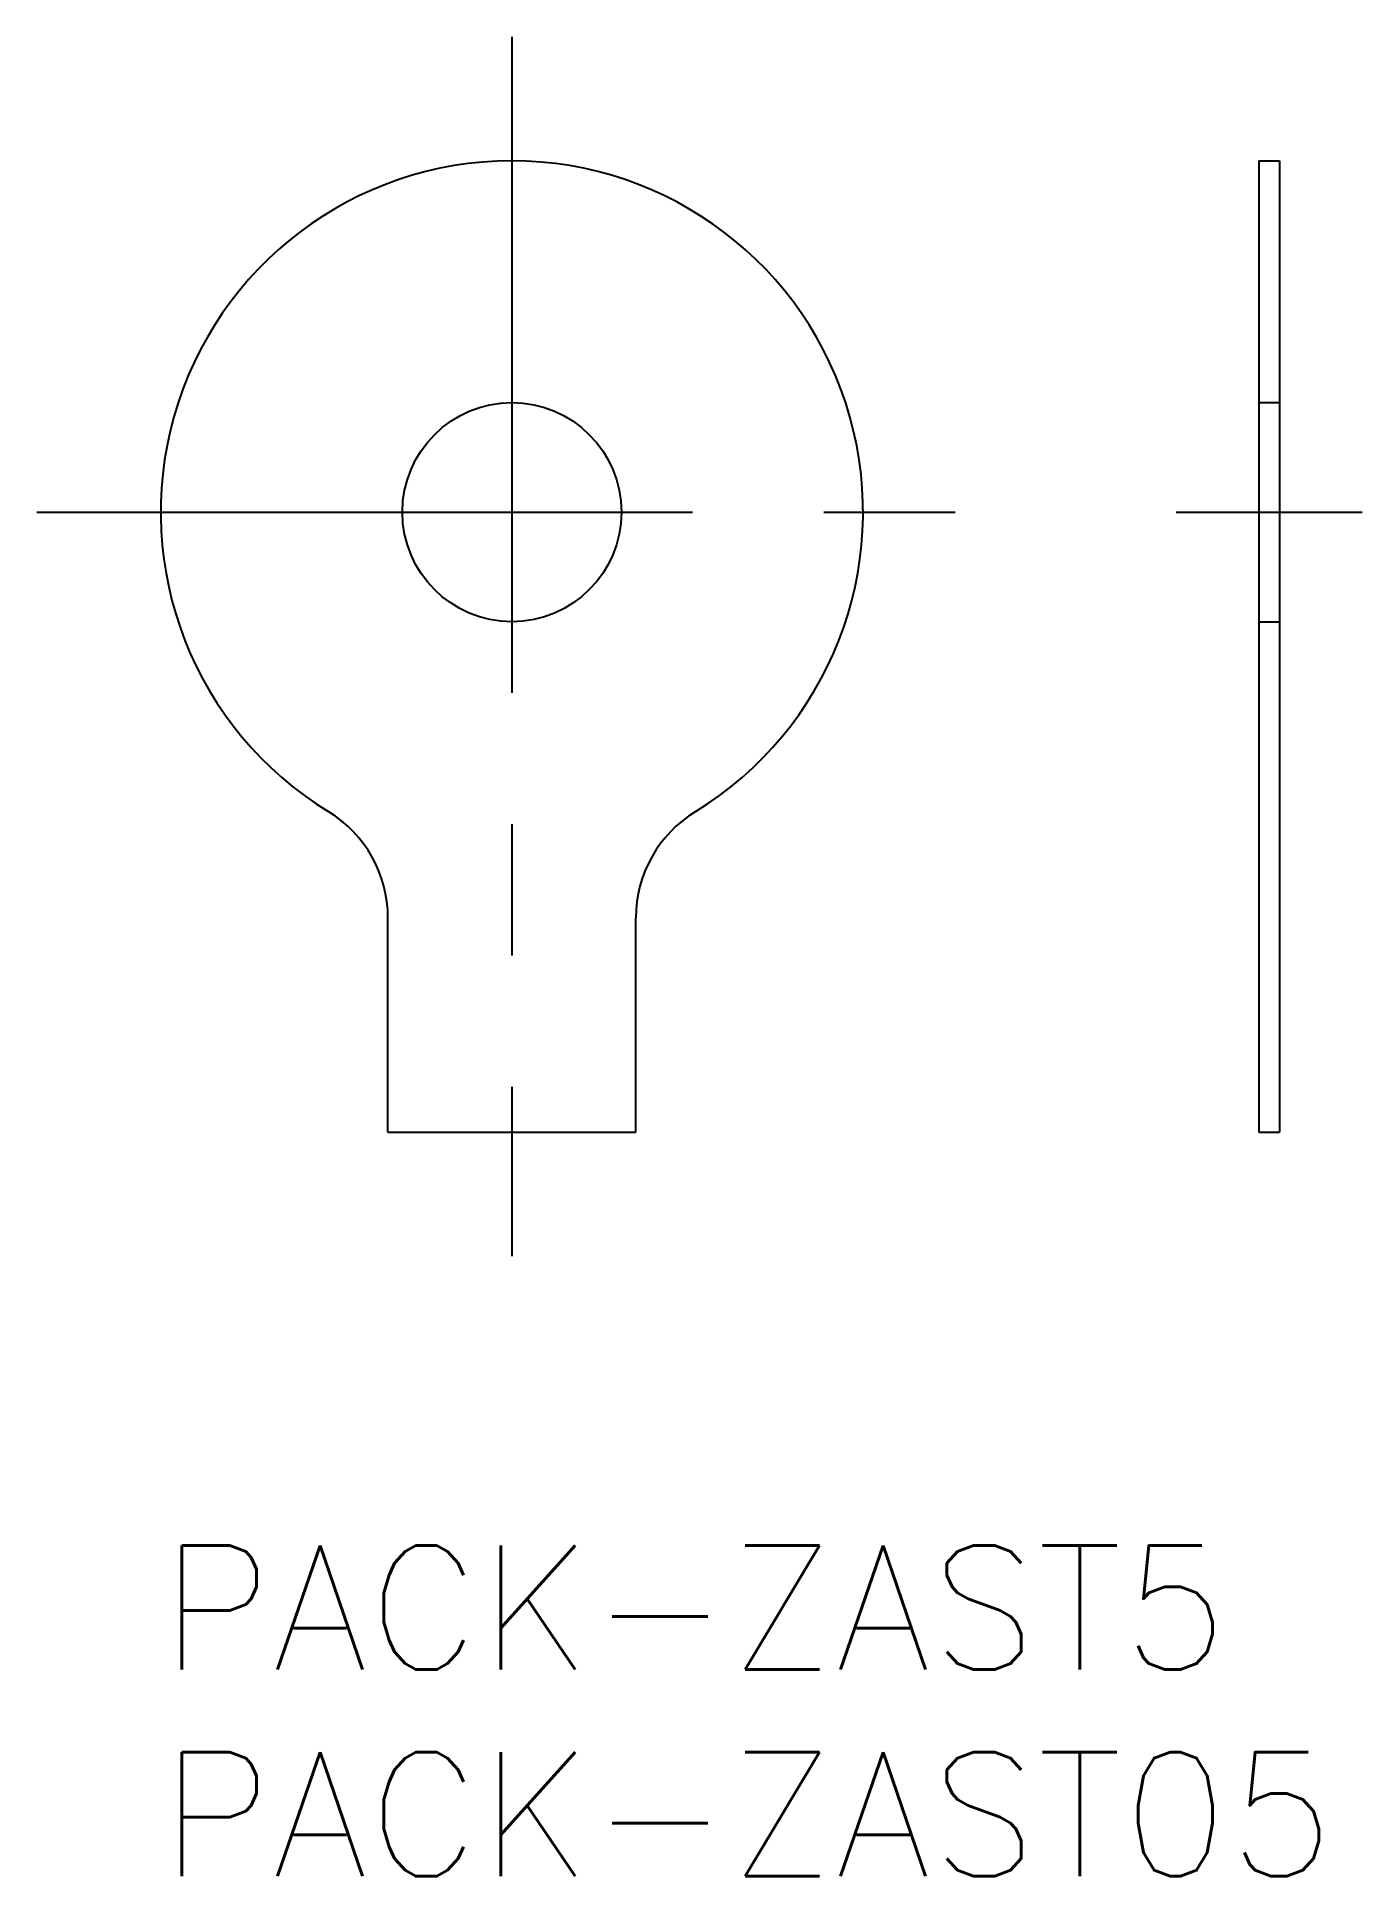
# Model space of a CAD drawing. Extents: x -3 to 29.1, y -8 to 36.5.
import ezdxf

# ---------------------------------------------------------------- set-up
doc = ezdxf.new("R2010")
doc.units = 0
doc.header["$LTSCALE"] = 0.5
doc.linetypes.add('CENTER', pattern=[50.8, 31.75, -6.35, 6.35, -6.35])
doc.linetypes.add('DASHED', pattern=[19.05, 12.7, -6.35])
for name, color, linetype in [('MSM_CENTER', 1, 'CENTER'), ('MSM_CONTINUOUS', 7, 'CONTINUOUS'), ('MSM_DASHED', 4, 'DASHED'), ('MSM_PART_NUMBER', 7, 'CONTINUOUS')]:
    doc.layers.add(name, color=color, linetype=linetype)
doc.styles.get("Standard").update_dxf_attribs({"font": 'txt.shx', "height": 3, "bigfont": 'bigfont.shx'})

# ---------------------------------------------------------------- blocks, each defined once
blk = doc.blocks.new('*U3')
at = {"layer": 'MSM_PART_NUMBER'}
blk.add_text('PACK-ZAST5', height=3, dxfattribs=at).set_placement((0, -3))
blk = doc.blocks.new('*U4')
at = {"layer": 'MSM_PART_NUMBER'}
blk.add_text('PACK-ZAST05', height=3, dxfattribs=at).set_placement((0, -8))

msp = doc.modelspace()

# ---------------------------------------------------------------- linework, layer by layer
at = {"layer": 'MSM_CENTER'}
for p, q in [((8.5, 36.5), (8.5, 7)), ((-3, 25), (20, 25)), ((24.581, 25), (29.081, 25))]:
    msp.add_line(p, q, dxfattribs=at)
at = {"layer": 'MSM_CONTINUOUS'}
for p, q in [((26.581, 33.5), (26.581, 10)), ((26.581, 33.5), (27.081, 33.5)), ((27.081, 33.5), (27.081, 10)), ((5.5, 10), (5.5, 15.189)), ((11.5, 10), (11.5, 15.189)), ((5.5, 10), (11.5, 10)), ((26.581, 10), (27.081, 10))]:
    msp.add_line(p, q, dxfattribs=at)
msp.add_circle((8.5, 25), 2.65, dxfattribs=at)
for centre, radius, start, end in [((8.5, 25), 8.5, 301.449, 238.551), ((2.5, 15.189), 3, 0, 58.551), ((14.5, 15.189), 3, 121.449, 180)]:
    msp.add_arc(centre, radius, start, end, dxfattribs=at)
at = {"layer": 'MSM_DASHED'}
for p, q in [((26.581, 27.65), (27.081, 27.65)), ((26.581, 22.35), (27.081, 22.35))]:
    msp.add_line(p, q, dxfattribs=at)

# ---------------------------------------------------------------- block references
at = {"layer": 'MSM_CONTINUOUS'}
for name in ['*U3', '*U4']:
    msp.add_blockref(name, (0, 0), dxfattribs=at)

doc.saveas('drawing.dxf')
